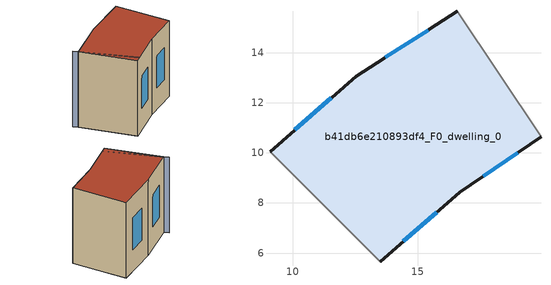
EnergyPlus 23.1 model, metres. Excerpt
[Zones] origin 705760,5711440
b41db6e210893df4_F0_dwelling_0
 floor ground (EU_floor_Construction): 16.68,8.44 19.92,10.64 16.57,15.65 12.54,13.07 9.1,10.04 13.51,5.66 z0
 wall outside (EU_wall_Construction): 9.1,10.04 12.54,13.07 16.57,15.65 / 19.92,10.64 16.68,8.44 13.51,5.66 z0:9
 wall adiabatic (EU_wall_Construction): 13.51,5.66 9.1,10.04 / 16.57,15.65 19.92,10.64 z0:9
 window (EU_Window_Construction): 15.76,7.63 14.42,6.46 / 10.09,10.92 11.54,12.19 / 13.7,13.81 15.41,14.9 / 18.98,10 17.62,9.07 z2.6:6.4
 roof outside (EU_roof_Construction): 16.57,15.65 19.92,10.64 16.68,8.44 13.51,5.66 9.1,10.04 12.54,13.07 z9
shading: 8.65,10.41 13.87,6.1 z0:9
[Building]
EU S2 Campaign: North Axis=0; Terrain=City; Solar Distribution=FullExterior
[Site:Location]
London: Latitude=51.5; Longitude=-0.5; Time Zone=0; Elevation=25
[SizingPeriod:WeatherFileDays]
AnnualSizingPeriod: Begin Month=1; Begin Day of Month=1; End Month=12; End Day of Month=31; Day of Week for Start Day=Monday; Use Weather File Daylight Saving Period=No; Use Weather File Rain and Snow Indicators=No
[MATERIAL]
EU_InternalMass_Material: Roughness=MediumRough; Thickness=0.1; Conductivity=1; Density=1800; Specific Heat=900; Thermal Absorptance=0.9; Solar Absorptance=0.7; Visible Absorptance=0.7
[MATERIAL:NOMASS] Roughness=MediumRough; Thermal Absorptance=0.9; Solar Absorptance=0.7; Visible Absorptance=0.7
Name | Thermal Resistance
EU_wall_NoMass | 0.724719
EU_roof_NoMass | 2.98947
EU_floor_NoMass | 2.39157
[WINDOWMATERIAL:SIMPLEGLAZINGSYSTEM]
EU_Window_SimpleGlazing: UFactor=2.63425; Solar Heat Gain Coefficient=0.76; Visible Transmittance=0.76
[CONSTRUCTION]
EU_wall_Construction: EU_wall_NoMass
EU_roof_Construction: EU_roof_NoMass
EU_floor_Construction: EU_floor_NoMass
EU_InternalMass_Construction: EU_InternalMass_Material
EU_Window_Construction: EU_Window_SimpleGlazing
[ZONE]
b41db6e210893df4_F0_dwelling_0: Type=1; Multiplier=1; Ceiling Height=autocalculate; Volume=484.247; Floor Area=autocalculate; Part of Total Floor Area=Yes
[INTERNALMASS]
b41db6e210893df4_F0_dwelling_0_EU_InternalMass: Construction=EU_InternalMass_Construction; Zone or ZoneList=b41db6e210893df4_F0_dwelling_0; Surface Area=53.8053
[OTHEREQUIPMENT]
EU_Step8_InternalGain_b41db6e210893df4_F0_dwelling_0_f000: Fuel Type=Electricity; Zone or ZoneList or Space or SpaceList=b41db6e210893df4_F0_dwelling_0; Schedule=EU_Step8_GainSchedule_b41db6e210893df4_F0_dwelling_0_f000; Design Level Calculation Method=Watts/Area; Power per Zone Floor Area=1; Fraction Latent=0; Fraction Radiant=0; Fraction Lost=0; Carbon Dioxide Generation Rate=0; EndUse Subcategory=EU_Step8_InternalGains
[ZONEVENTILATION:DESIGNFLOWRATE]
EU_ConstantAir_b41db6e210893df4_F0_dwelling_0: Zone or ZoneList or Space or SpaceList=b41db6e210893df4_F0_dwelling_0; Schedule=EU_AlwaysOn; Design Flow Rate Calculation Method=AirChanges/Hour; Air Changes per Hour=0.418135; Ventilation Type=Natural; Fan Pressure Rise=0; Fan Total Efficiency=1; Constant Term Coefficient=1; Temperature Term Coefficient=0; Velocity Term Coefficient=0; Velocity Squared Term Coefficient=0; Minimum Indoor Temperature=-100; Maximum Indoor Temperature=100; Delta Temperature=-100; Minimum Outdoor Temperature=-100; Maximum Outdoor Temperature=100; Maximum Wind Speed=40
[HVACTEMPLATE:THERMOSTAT]
EU_HeatOnly_b41db6e210893df4_F0_dwelling_0: Constant Heating Setpoint=20; Constant Cooling Setpoint=50
[HVACTEMPLATE:ZONE:IDEALLOADSAIRSYSTEM]
b41db6e210893df4_F0_dwelling_0: Template Thermostat=EU_HeatOnly_b41db6e210893df4_F0_dwelling_0; System Availability Schedule=EU_AlwaysOn; Maximum Heating Supply Air Temperature=50; Minimum Cooling Supply Air Temperature=13; Maximum Heating Supply Air Humidity Ratio=0.0156; Minimum Cooling Supply Air Humidity Ratio=0.0077; Heating Limit=NoLimit; Cooling Limit=NoLimit; Heating Availability Schedule=EU_AlwaysOn; Cooling Availability Schedule=EU_CoolingOff; Dehumidification Control Type=ConstantSensibleHeatRatio; Cooling Sensible Heat Ratio=0.7; Dehumidification Setpoint=60; Humidification Control Type=None; Humidification Setpoint=30; Outdoor Air Method=None; Outdoor Air Flow Rate per Person=0.00944; Outdoor Air Flow Rate per Zone Floor Area=0; Outdoor Air Flow Rate per Zone=0; Demand Controlled Ventilation Type=None; Outdoor Air Economizer Type=NoEconomizer; Heat Recovery Type=None; Sensible Heat Recovery Effectiveness=0.7; Latent Heat Recovery Effectiveness=0.65
[SIZING:ZONE]
b41db6e210893df4_F0_dwelling_0: Zone Cooling Design Supply Air Temperature Input Method=SupplyAirTemperature; Zone Cooling Design Supply Air Temperature=13; Zone Heating Design Supply Air Temperature Input Method=SupplyAirTemperature; Zone Heating Design Supply Air Temperature=50; Zone Cooling Design Supply Air Humidity Ratio=0.008; Zone Heating Design Supply Air Humidity Ratio=0.008; Cooling Design Air Flow Method=DesignDay; Cooling Design Air Flow Rate=0; Cooling Minimum Air Flow per Zone Floor Area=0.000762; Cooling Minimum Air Flow=0; Cooling Minimum Air Flow Fraction=0.2; Heating Design Air Flow Method=DesignDay; Heating Design Air Flow Rate=0; Heating Maximum Air Flow per Zone Floor Area=0.002032; Heating Maximum Air Flow=0.141576; Heating Maximum Air Flow Fraction=0.3; Account for Dedicated Outdoor Air System=No; Dedicated Outdoor Air System Control Strategy=NeutralSupplyAir; Dedicated Outdoor Air Low Setpoint Temperature for Design=autosize; Dedicated Outdoor Air High Setpoint Temperature for Design=autosize; Zone Load Sizing Method=Sensible Load Only No Latent Load; Zone Latent Cooling Design Supply Air Humidity Ratio Input Method=HumidityRatioDifference; Zone Cooling Design Supply Air Humidity Ratio Difference=0.005; Zone Latent Heating Design Supply Air Humidity Ratio Input Method=HumidityRatioDifference; Zone Humidification Design Supply Air Humidity Ratio Difference=0.005
[SCHEDULE:CONSTANT]
Name | Hourly Value
EU_AlwaysOn | 1
EU_CoolingOff | 0
[SCHEDULE:FILE]
EU_Step8_GainSchedule_b41db6e210893df4_F0_dwelling_0_f000: File=../../schedules/b41db6e210893df4/b41db6e210893df4_F0_dwelling_0_f000_gain.csv; Column Number=1; Rows to Skip at Top=0; Number of Hours of Data=8760; Column Separator=Comma; Interpolate to Timestep=No; Minutes per Item=60; Adjust Schedule for Daylight Savings=Yes
